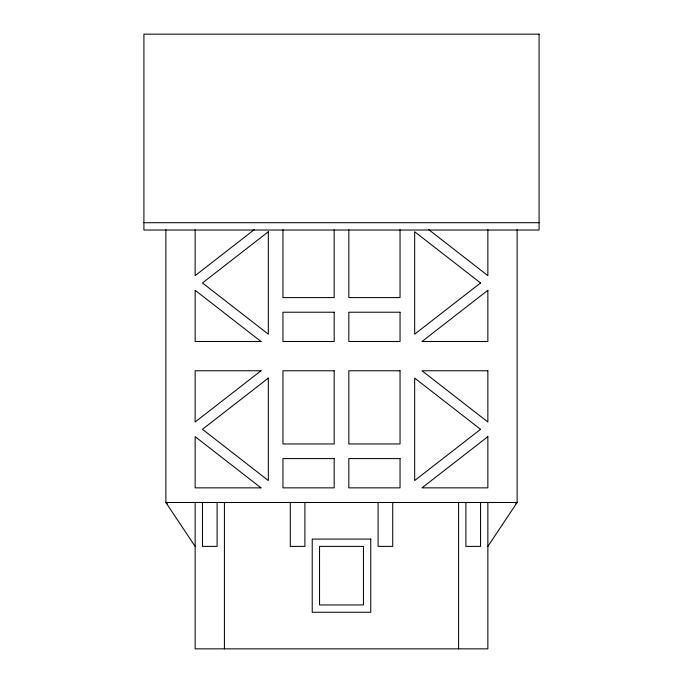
<?xml version="1.0" encoding="UTF-8"?>
<svg xmlns="http://www.w3.org/2000/svg" width="683" height="683" viewBox="0 0 683 683"><rect width="100%" height="100%" fill="white"/><g stroke="black" fill="none" stroke-linecap="round" stroke-linejoin="round"><path stroke-width="1.02" d="M487.858 546.4L517.125 502.492L517.125 229.642M515.639 503.977L517.125 502.492L165.875 502.492L165.875 229.642M254.332 229.599L195.142 275.642L195.142 229.753M143.917 222.718L539.083 222.718M428.668 229.599L487.858 275.642L487.858 229.642M167.361 503.977L165.875 502.492L195.142 546.4M487.858 502.492L487.858 648.85L195.142 648.85L195.142 502.492M480.542 502.492L480.542 546.4L465.9 546.4L465.9 502.492M458.583 502.492L458.583 648.85M400.042 229.719L400.042 297.592L348.817 297.592L348.817 229.719M392.725 502.492L392.725 546.4L378.092 546.4L378.092 502.492M334.183 229.719L334.183 297.592L282.958 297.592L282.958 229.719M304.908 502.492L304.908 546.4L290.275 546.4L290.275 502.492M224.417 502.492L224.417 648.85M217.1 502.492L217.1 546.4L202.458 546.4L202.458 502.492M268.325 231.733L202.458 282.958L268.325 334.183L268.325 231.733M261 370.775L195.142 422L195.142 370.775L261 370.775M268.325 378.092L202.458 429.317L268.325 480.542L268.325 378.092M480.542 282.958L414.675 334.183L414.675 231.733L480.542 282.958M487.858 290.275L422 341.5L487.858 341.5L487.858 290.275M480.542 429.317L414.675 480.542L414.675 378.092L480.542 429.317M487.858 436.633L422 487.858L487.858 487.858L487.858 436.633M539.083 34.15L143.917 34.15L143.917 230.034L539.083 230.034L539.083 34.15M334.183 312.225L282.958 312.225L282.958 341.5L334.183 341.5L334.183 312.225M400.042 312.225L348.817 312.225L348.817 341.5L400.042 341.5L400.042 312.225M261 341.5L195.142 341.5L195.142 290.275L261 341.5M334.183 370.775L282.958 370.775L282.958 443.95L334.183 443.95L334.183 370.775M400.042 370.775L348.817 370.775L348.817 443.95L400.042 443.95L400.042 370.775M487.858 370.775L422 370.775L487.858 422L487.858 370.775M334.183 458.583L282.958 458.583L282.958 487.858L334.183 487.858L334.183 458.583M400.042 458.583L348.817 458.583L348.817 487.858L400.042 487.858L400.042 458.583M261 487.858L195.142 487.858L195.142 436.633L261 487.858M370.775 539.083L312.225 539.083L312.225 612.258L370.775 612.258L370.775 539.083M363.45 546.4L319.55 546.4L319.55 604.942L363.45 604.942L363.45 546.4"/></g></svg>
